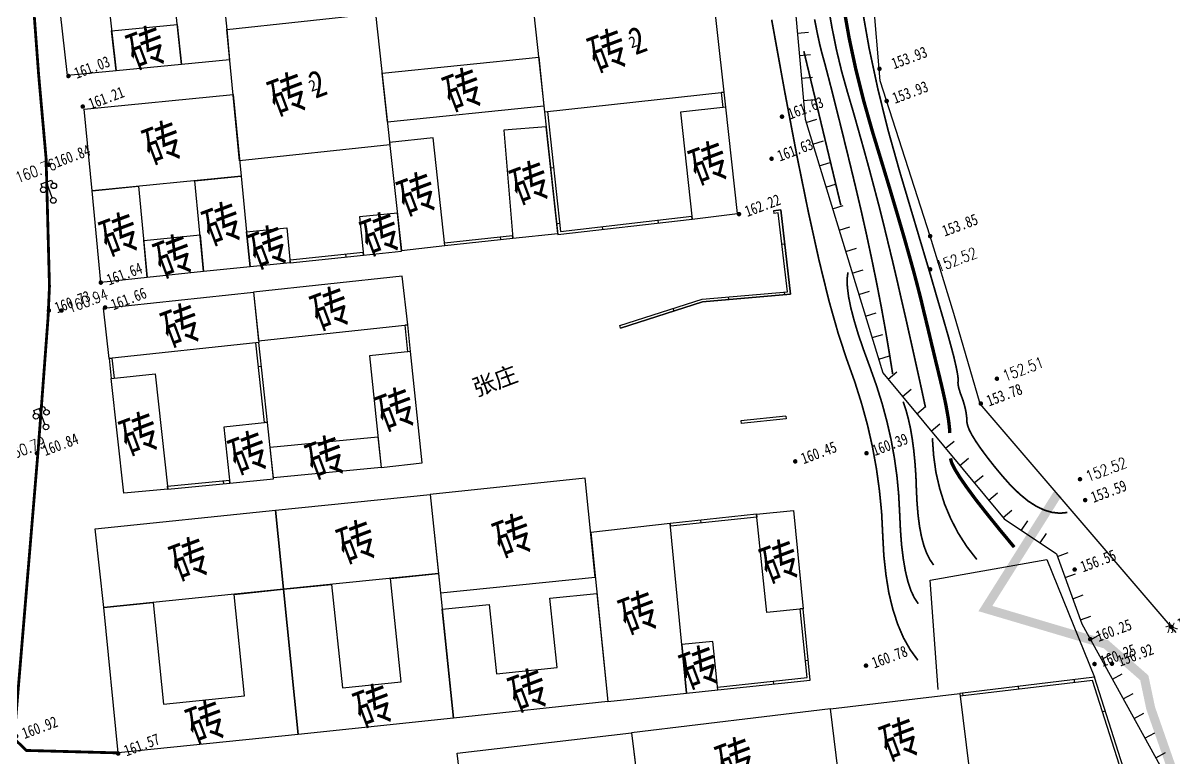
# Model space of a CAD drawing. Header units: millimetres. Extents: x -1471591 to 944464, y -468930 to 547002.
# Drawn here: x 281621 to 384015, y 14283 to 79649 of the extents above; entities that cross this region are included whole.
import ezdxf
from ezdxf.enums import TextEntityAlignment as Align

# ---------------------------------------------------------------- set-up
doc = ezdxf.new("R2010")
doc.units = ezdxf.units.MM
doc.header["$LTSCALE"] = 10
for name, color, linetype in [('00-wcf水库清淤线', 5, 'Continuous'), ('DGX', 252, 'Continuous'), ('DLDW', 8, 'Continuous'), ('DLSS', 252, 'Continuous'), ('DMTZ', 252, 'Continuous'), ('GCD', 252, 'Continuous'), ('JMD', 252, 'Continuous'), ('ZBTZ', 252, 'Continuous')]:
    doc.layers.add(name, color=color, linetype=linetype)
doc.styles.get("Standard").update_dxf_attribs({"font": 'simplex.shx', "width": 0.8, "bigfont": 'hztxt.shx'})
doc.styles.add('宋体', font='', dxfattribs={"height": 1.25, "bigfont": 'hztxt.shx'})
doc.styles.add('正等线体', font='simhei.ttf', dxfattribs={"height": 1.25})
doc.styles.add('细等线体', font='', dxfattribs={"width": 0.8, "height": 1.25})
doc.styles.get('宋体').set_extended_font_data('SimSun')
doc.styles.get('细等线体').set_extended_font_data('FZXiDengXian-Z06S')
doc.linetypes.add('447', pattern='A,8,-1,[148,AAA.SHX,S=1,R=0,X=0,Y=0],-1', length=10)

# ---------------------------------------------------------------- blocks, each defined once
blk = doc.blocks.new('gc097')
for p, q in [((-1, 2.9), (-1, 3.5)), ((-1, 3.5), (1, 3.5)), ((0, 0.5), (0, 3.5)), ((1, 3.5), (1, 2.9))]:
    blk.add_line(p, q)
for centre in [(-1, 2.4), (1, 2.4), (0, 0)]:
    blk.add_circle(centre, 0.5)
blk = doc.blocks.new('GC200')
at = {"layer": 'GCD', "const_width": 0.2, "flags": 128}
blk.add_lwpolyline([(-0.1, 0, 1), (0.1, 0, 1)], format="xyb", close=True, dxfattribs=at)
blk = doc.blocks.new('地形')
at = {"color": 0, "linetype": 'Continuous'}
for p, q in [((-64.82, 80.05, 152.25), (-68.75, 65.8, 152.25)), ((-61.3, 66.67, 152.25), (-57.76, 79.22, 152.25)), ((-61.97, 52.16, 152.25), (-61.3, 66.67, 152.25)), ((-68.75, 65.8, 152.25), (-70.17, 42.26, 152.25)), ((-62.41, 44.99, 152.25), (-61.97, 52.16, 152.25)), ((-63.02, 36.63, 152.25), (-62.41, 44.99, 152.25)), ((-70.17, 42.26, 152.25), (-64.61, 26.3, 152.25)), ((-53.82, 11.47, 152.25), (-63.02, 36.63, 152.25)), ((-64.61, 26.3, 152.25), (-61.34, 21.76, 152.25)), ((-61.34, 21.76, 152.25), (-61.41, 15.14, 152.25)), ((-61.41, 15.14, 152.25), (-59.32, 0.93, 152.25))]:
    blk.add_line(p, q, dxfattribs=at)
at = {"color": 0}
for p, q in [((-61.3, 66.67, 152.25), (-57.76, 79.22, 152.25)), ((-61.97, 52.16, 152.25), (-61.3, 66.67, 152.25)), ((-62.41, 44.99, 152.25), (-61.97, 52.16, 152.25)), ((-63.02, 36.63, 152.25), (-62.41, 44.99, 152.25)), ((-53.82, 11.47, 152.25), (-63.02, 36.63, 152.25))]:
    blk.add_line(p, q, dxfattribs=at)
at = {"layer": 'DGX', "color": 252, "linetype": 'Continuous', "flags": 128}
for points, const_width in [([(-59.15, 24.86), (-59.79, 25.03), (-60.41, 25.34), (-60.99, 25.77), (-61.54, 26.34), (-62.06, 27.03), (-62.54, 27.86), (-63, 28.81), (-63.42, 29.9), (-63.8, 30.99), (-64.11, 31.97), (-64.36, 32.84), (-64.55, 33.6), (-64.68, 34.25), (-64.75, 34.79), (-64.75, 35.22), (-64.7, 35.53), (-64.61, 35.79), (-64.54, 36.05), (-64.48, 36.32), (-64.43, 36.6), (-64.4, 36.87), (-64.37, 37.16), (-64.35, 37.44), (-64.35, 37.73), (-64.35, 38.01), (-64.34, 38.26), (-64.33, 38.48), (-64.31, 38.68), (-64.28, 38.84), (-64.25, 38.98), (-64.22, 39.09), (-64.17, 39.17), (-64.13, 39.27), (-64.08, 39.41), (-64.03, 39.61), (-63.98, 39.85), (-63.93, 40.15), (-63.87, 40.5), (-63.82, 40.9), (-63.76, 41.35), (-63.69, 42.03), (-63.59, 43.13), (-63.47, 44.65), (-63.33, 46.59), (-63.15, 48.95), (-62.96, 51.73), (-62.74, 54.93), (-62.49, 58.54), (-62.17, 62.33), (-61.74, 66.04), (-61.2, 69.69), (-60.54, 73.26)], 0.15), ([(-66.48, 35.14), (-66.36, 35.5), (-66.25, 35.92), (-66.14, 36.4), (-66.04, 36.94), (-65.93, 37.54), (-65.83, 38.19), (-65.73, 38.9), (-65.63, 39.68), (-65.53, 40.49), (-65.43, 41.34), (-65.32, 42.22), (-65.21, 43.13), (-65.09, 44.07), (-64.97, 45.05), (-64.85, 46.05), (-64.72, 47.09), (-64.59, 48.26), (-64.45, 49.65), (-64.31, 51.26), (-64.16, 53.09), (-64.01, 55.15), (-63.85, 57.43), (-63.69, 59.93), (-63.52, 62.66), (-63.29, 65.49), (-62.97, 68.33), (-62.55, 71.16), (-62.03, 73.98)], 0.3), ([(-64.84, 73.82), (-65.04, 72.63), (-65.19, 71.6), (-65.29, 70.71), (-65.37, 69.8), (-65.48, 68.72), (-65.61, 67.47), (-65.77, 66.04), (-65.95, 64.44), (-66.16, 62.66), (-66.39, 60.71), (-66.65, 58.58), (-66.93, 56.39), (-67.23, 54.22), (-67.55, 52.08), (-67.88, 49.97), (-68.23, 47.89), (-68.6, 45.84), (-68.99, 43.82), (-69.39, 41.83)], 0.15), ([(-63.26, 74.67), (-63.65, 72.59), (-63.97, 70.58), (-64.21, 68.63), (-64.37, 66.75), (-64.5, 64.92), (-64.65, 63.12), (-64.8, 61.34), (-64.96, 59.58), (-65.13, 57.86), (-65.3, 56.16), (-65.49, 54.49), (-65.69, 52.84), (-65.89, 51.18), (-66.11, 49.46), (-66.35, 47.69), (-66.59, 45.87), (-66.85, 43.99), (-67.12, 42.06), (-67.4, 40.07), (-67.7, 38.03)], 0.15), ([(-68.43, 75.12), (-69.58, 68.75), (-70.56, 63.05), (-71.36, 58), (-71.98, 53.62), (-72.42, 49.89), (-72.67, 46.83), (-72.76, 44.43), (-72.79, 42.37), (-72.9, 40.34), (-73.08, 38.34), (-73.35, 36.37), (-73.7, 34.43), (-74.13, 32.52), (-74.63, 30.64), (-75.22, 28.79), (-75.78, 27.01), (-76.21, 25.32), (-76.53, 23.73), (-76.71, 22.23), (-76.77, 20.83), (-76.71, 19.53), (-76.52, 18.32), (-76.21, 17.21)], 0.15), ([(-69.95, 51.7), (-70.22, 51.19), (-70.45, 50.51), (-70.65, 49.67), (-70.81, 48.68), (-70.93, 47.52), (-71.02, 46.2), (-71.06, 44.72), (-71.07, 43.09), (-71.1, 41.38), (-71.19, 39.7), (-71.35, 38.05), (-71.57, 36.41), (-71.86, 34.81), (-72.21, 33.23), (-72.63, 31.67), (-73.11, 30.14), (-73.58, 28.68), (-73.97, 27.35), (-74.26, 26.14), (-74.47, 25.05), (-74.59, 24.08), (-74.62, 23.24), (-74.56, 22.51), (-74.42, 21.91)], 0.15), ([(-69.38, 39.21), (-69.4, 38.46), (-69.48, 37.64), (-69.6, 36.76), (-69.78, 35.83), (-70.01, 34.83), (-70.29, 33.78), (-70.62, 32.66), (-71.01, 31.49), (-71.38, 30.33), (-71.68, 29.26), (-71.91, 28.27), (-72.06, 27.37), (-72.14, 26.56), (-72.14, 25.83), (-72.07, 25.2), (-71.93, 24.65)], 0.15), ([(-68.08, 35.26), (-68.52, 33.77), (-68.85, 32.3), (-69.04, 30.84), (-69.12, 29.4), (-69.06, 27.97), (-68.89, 26.55), (-68.59, 25.15), (-68.16, 23.77)], 0.15), ([(-64.66, 23.63), (-65.34, 25.59), (-65.91, 27.31), (-66.39, 28.82), (-66.75, 30.1), (-67.02, 31.16), (-67.18, 32), (-67.24, 32.62), (-67.2, 33.01)], 0.3)]:
    blk.add_lwpolyline(points, dxfattribs=dict(at, const_width=const_width))
at = {"layer": 'DGX', "color": 8, "linetype": 'Continuous', "const_width": 0.15, "elevation": 310.25, "flags": 128}
blk.add_lwpolyline([(-66.73, 71.5), (-68.45, 57.51)], dxfattribs=at)
at = {"layer": 'DLSS', "linetype": 'Continuous', "lineweight": 25, "const_width": 0.25, "elevation": 152.25, "flags": 128}
blk.add_lwpolyline([(-145.72, 34.42), (-153.3, 37.49), (-153.96, 38.86), (-142.95, 62.17), (-138.03, 72.82), (-136.92, 75.42), (-133.21, 86.19), (-131.21, 93.44), (-125.34, 113.55), (-120.75, 128.54), (-116.31, 143.56), (-110.78, 163.79), (-102.43, 193.98), (-96.17, 216.41), (-91.37, 233.45), (-85.77, 253.62), (-82.5, 265.41), (-76.97, 285.96), (-71.9, 303.88)], dxfattribs=at)
at = {"layer": 'DLSS', "linetype": 'Continuous', "const_width": 0.125, "elevation": 152.25}
blk.add_lwpolyline([(-145.72, 34.42), (-153.3, 37.49), (-153.96, 38.86), (-142.95, 62.17), (-138.03, 72.82), (-136.92, 75.42), (-133.21, 86.19), (-131.21, 93.44), (-125.34, 113.55), (-120.75, 128.54), (-116.31, 143.56), (-110.78, 163.79), (-102.43, 193.98), (-96.17, 216.41), (-91.37, 233.45), (-85.77, 253.62), (-82.5, 265.41), (-76.97, 285.96), (-71.9, 303.88)], dxfattribs=at)
at = {"layer": 'DMTZ', "linetype": 'Continuous', "elevation": 152.25, "flags": 128}
for points in [[(-66.71, 73.2), (-65.74, 72.94)], [(-67.24, 71.27), (-66.27, 71.01)], [(-67.77, 69.34), (-66.81, 69.08)], [(-68.3, 67.42), (-67.34, 67.15)], [(-68.76, 65.48), (-67.77, 65.42)], [(-68.89, 63.48), (-67.89, 63.42)], [(-69.01, 61.48), (-68.01, 61.42)], [(-69.13, 59.49), (-68.13, 59.43)], [(-69.25, 57.49), (-68.25, 57.43)], [(-69.37, 55.5), (-68.37, 55.43)], [(-69.49, 53.5), (-68.49, 53.44)], [(-69.61, 51.5), (-68.61, 51.44)], [(-69.73, 49.51), (-68.73, 49.45)], [(-69.85, 47.51), (-68.85, 47.45)], [(-69.97, 45.51), (-68.98, 45.45)], [(-70.09, 43.52), (-69.1, 43.46)], [(-69.93, 41.56), (-68.98, 41.89)], [(-69.27, 39.67), (-68.32, 40)], [(-68.61, 37.78), (-67.66, 38.11)], [(-67.95, 35.89), (-67.01, 36.22)], [(-67.29, 34.01), (-66.35, 34.34)], [(-66.64, 32.12), (-65.69, 32.45)], [(-65.98, 30.23), (-65.03, 30.56)], [(-65.32, 28.34), (-64.37, 28.67)], [(-64.66, 26.45), (-63.72, 26.78)], [(-63.53, 24.81), (-62.72, 25.39)], [(-62.37, 23.18), (-61.55, 23.77)], [(-61.34, 21.51), (-60.34, 21.5)], [(-61.37, 19.51), (-60.37, 19.5)], [(-61.39, 17.51), (-60.39, 17.5)], [(-61.41, 15.51), (-60.41, 15.5)], [(-61.18, 13.53), (-60.19, 13.68)], [(-60.89, 11.55), (-59.9, 11.7)], [(-60.59, 9.57), (-59.6, 9.72)], [(-60.3, 7.6), (-59.31, 7.74)], [(-60.01, 5.62), (-59.02, 5.76)], [(-59.72, 3.64), (-58.73, 3.78)], [(-59.43, 1.66), (-58.44, 1.81)]]:
    blk.add_lwpolyline(points, dxfattribs=at)
at = {"layer": 'JMD', "linetype": 'Continuous'}
for p, q in [((-90.22, 74.53, 152.25), (-89.98, 74.47, 152.25)), ((-116.11, 69.89, 152.25), (-116.05, 70.13, 152.25)), ((-91.46, 69.69, 152.25), (-91.21, 69.63, 152.25)), ((-91.46, 69.69, 152.25), (-91.21, 69.63, 152.25)), ((-74.65, 70.56, 152.25), (-74.89, 70.63, 152.25)), ((-111.27, 68.64, 152.25), (-111.21, 68.88, 152.25)), ((-111.27, 68.64, 152.25), (-111.21, 68.88, 152.25)), ((-74.98, 69.27, 152.25), (-75.22, 69.33, 152.25)), ((-109.77, 68.25, 152.25), (-109.71, 68.49, 152.25)), ((-134.2, 67.57, 152.25), (-133.96, 67.51, 152.25)), ((-102.71, 66.5, 152.25), (-102.64, 66.74, 152.25)), ((-134.64, 65.82, 152.25), (-134.4, 65.76, 152.25)), ((-97.86, 65.26, 152.25), (-97.8, 65.51, 152.25)), ((-97.86, 65.26, 152.25), (-97.8, 65.51, 152.25)), ((-96.82, 65, 152.25), (-96.75, 65.24, 152.25)), ((-92.69, 64.84, 152.25), (-92.45, 64.78, 152.25)), ((-92.69, 64.84, 152.25), (-92.45, 64.78, 152.25)), ((-121.22, 64.22, 152.25), (-121.47, 64.28, 152.25)), ((-89.04, 62.92, 152.25), (-88.98, 63.17, 152.25)), ((-89.04, 62.92, 152.25), (-88.98, 63.17, 152.25)), ((-121.76, 62.15, 152.25), (-122, 62.21, 152.25)), ((-121.76, 62.15, 152.25), (-122, 62.21, 152.25)), ((-84.18, 61.72, 152.25), (-84.12, 61.97, 152.25)), ((-84.18, 61.72, 152.25), (-84.12, 61.97, 152.25)), ((-108.25, 61.06, 152.25), (-108.49, 61.12, 152.25)), ((-81.27, 61, 152.25), (-81.21, 61.24, 152.25)), ((-108.85, 58.75, 152.25), (-109.09, 58.81, 152.25)), ((-74.24, 59.16, 152.25), (-74.3, 58.92, 152.25)), ((-123, 57.31, 152.25), (-123.24, 57.37, 152.25)), ((-74.34, 56.03, 152.25), (-74.59, 56.09, 152.25)), ((-74.34, 56.03, 152.25), (-74.59, 56.09, 152.25)), ((-133.38, 54.86, 152.25), (-133.31, 55.1, 152.25)), ((-90.64, 54.15, 152.25), (-90.62, 54.4, 152.25)), ((-128.55, 53.56, 152.25), (-128.48, 53.81, 152.25)), ((-128.02, 53.42, 152.25), (-127.96, 53.67, 152.25)), ((-85.64, 53.9, 152.25), (-85.63, 54.15, 152.25)), ((-85.64, 53.9, 152.25), (-85.63, 54.15, 152.25)), ((-80.73, 53.14, 152.25), (-80.66, 53.38, 152.25)), ((-80.73, 53.14, 152.25), (-80.66, 53.38, 152.25)), ((-75.91, 51.81, 152.25), (-75.85, 52.05, 152.25)), ((-75.91, 51.81, 152.25), (-75.85, 52.05, 152.25)), ((-83.5, 42.69, 152.25), (-83.56, 42.45, 152.25)), ((-79.59, 41.67, 152.25), (-79.65, 41.43, 152.25)), ((-92.59, 36.34, 152.25), (-92.65, 36.1, 152.25)), ((-89.95, 35.65, 152.25), (-90.01, 35.41, 152.25)), ((-89.95, 35.65, 152.25), (-90.01, 35.41, 152.25)), ((-85.11, 34.4, 152.25), (-85.17, 34.15, 152.25)), ((-84.16, 25.08, 152.25), (-84.41, 25.15, 152.25)), ((-93.8, 20.97, 152.25), (-93.74, 21.21, 152.25)), ((-85.35, 20.6, 152.25), (-85.59, 20.66, 152.25)), ((-85.35, 20.6, 152.25), (-85.59, 20.66, 152.25)), ((-88.96, 19.73, 152.25), (-88.9, 19.97, 152.25)), ((-88.96, 19.73, 152.25), (-88.9, 19.97, 152.25)), ((-73.75, 13.14, 152.25), (-73.81, 12.9, 152.25)), ((-73.53, 13.09, 152.25), (-73.59, 12.84, 152.25)), ((-73.53, 13.09, 152.25), (-73.59, 12.84, 152.25)), ((-68.67, 11.9, 152.25), (-68.73, 11.66, 152.25)), ((-68.67, 11.9, 152.25), (-68.73, 11.66, 152.25)), ((-63.81, 10.72, 152.25), (-63.87, 10.48, 152.25)), ((-63.81, 10.72, 152.25), (-63.87, 10.48, 152.25)), ((-62.17, 7.14, 152.25), (-62.42, 7.15, 152.25)), ((-62.17, 7.14, 152.25), (-62.42, 7.15, 152.25))]:
    blk.add_line(p, q, dxfattribs=at)
at = {"layer": 'JMD', "linetype": 'Continuous', "flags": 128}
for points, elevation in [([(-125.61, 105.29), (-121.39, 104.23), (-124.65, 91.31), (-128.85, 92.43)], 152.25), ([(-115.64, 102.84), (-111.42, 101.78), (-114.14, 91.31), (-114.84, 88.69), (-119, 89.8)], 152.25), ([(-123.78, 94.78), (-118.11, 93.27), (-119, 89.8), (-124.65, 91.31)], 152.25), ([(-117.16, 79.95), (-114.14, 91.31), (-101.25, 88), (-104.14, 76.61)], 152.25), ([(-128.51, 89.12), (-115.63, 85.69), (-117.51, 78.63), (-130.39, 82.07)], 152.25), ([(-74.65, 70.56), (-72.1, 80.69), (-87.64, 84.66), (-90.22, 74.53)], 313.9), ([(-130.39, 82.07), (-126.38, 81), (-128.49, 73.11), (-132.51, 74.15)], 152.25), ([(-89.01, 79.27), (-90.1, 75.01), (-103.64, 78.58), (-102.56, 82.83)], 152.25), ([(-123.61, 71.85), (-121.52, 79.7), (-117.51, 78.63), (-118.79, 73.84), (-119.59, 70.81)], 152.25), ([(-106.46, 67.45), (-102.71, 66.5), (-100.32, 75.85), (-104.09, 76.81)], 152.25), ([(-127.64, 76.3), (-122.76, 75.04), (-123.61, 71.85), (-128.49, 73.11)], 152.25), ([(-116.11, 69.89), (-119.59, 70.81), (-118.79, 73.84), (-115.31, 72.91)], 313.8), ([(-96.82, 65), (-92.91, 64), (-90.55, 73.24), (-94.2, 74.27)], 314.46), ([(-134.2, 67.57), (-133.09, 71.93), (-120.11, 68.58), (-121.22, 64.22)], 152.25), ([(-109.77, 68.25), (-106.48, 67.39), (-105.65, 70.68), (-108.91, 71.54)], 313.93), ([(-81.27, 61), (-77.32, 60.04), (-74.98, 69.27), (-78.92, 70.26)], 314.86), ([(-108.25, 61.06), (-107.22, 65.3), (-120.11, 68.58), (-121.19, 64.36)], 313.52), ([(-133.38, 54.86), (-137.17, 55.88), (-134.64, 65.82), (-130.83, 64.85)], 313.95), ([(-114.92, 50), (-111.35, 49.11), (-108.85, 58.75), (-112.4, 59.67)], 313.88), ([(-128.02, 53.42), (-124.25, 52.42), (-123, 57.31), (-126.78, 58.28)], 152.25), ([(-114.23, 52.66), (-114.92, 50), (-124.23, 52.5), (-123.55, 55.16)], 152.25), ([(-142.39, 46.97), (-140.66, 53.82), (-125.07, 49.73), (-126.86, 42.9)], 317.55), ([(-126.86, 42.9), (-125.07, 49.73), (-111.67, 46.22), (-113.45, 39.38)], 317.55), ([(-142.39, 46.97), (-138.13, 45.85), (-140.43, 37.07), (-133.42, 35.23), (-131.12, 44.01), (-126.86, 42.9), (-130.15, 30.34), (-145.72, 34.42)], 317.55), ([(-111.67, 46.22), (-113.89, 37.7), (-100.51, 34.18), (-98.25, 42.75)], 317.55), ([(-126.86, 42.9), (-122.7, 41.81), (-125.01, 32.84), (-119.92, 31.53), (-117.61, 40.47), (-113.45, 39.38), (-116.71, 26.88), (-130.15, 30.34)], 317.55), ([(-103.34, 23.43), (-96.52, 21.67), (-92.59, 36.34), (-99.49, 38.06)], 314.6), ([(-114.25, 36.3), (-110.19, 35.23), (-111.74, 29.21), (-106.48, 27.86), (-104.94, 33.85), (-100.88, 32.78), (-103.34, 23.43), (-116.71, 26.88)], 152.25), ([(-81.92, 33.57), (-84.16, 25.08), (-87.31, 25.9), (-85.11, 34.4)], 312.83), ([(-96.52, 21.67), (-93.8, 20.97), (-92.72, 25.18), (-95.39, 25.87)], 314.6), ([(-119.15, 17), (-117.49, 23.82), (-102.32, 20.1), (-103.97, 13.27)], 313.06), ([(-86.61, 9.24), (-85.01, 15.88), (-102.32, 20.1), (-103.93, 13.46)], 152.25), ([(-75.34, 6.53), (-86.61, 9.24), (-85.01, 15.88), (-73.75, 13.14)], 315.71)]:
    blk.add_lwpolyline(points, close=True, dxfattribs=dict(at, elevation=elevation))
for points, elevation in [([(-90.22, 74.53), (-92.93, 63.89), (-81.27, 61)], 152.25), ([(-89.98, 74.47), (-92.63, 64.07), (-81.21, 61.24)], 152.25), ([(-116.11, 69.89), (-109.77, 68.25)], 313.8), ([(-116.05, 70.13), (-109.71, 68.49)], 313.8), ([(-75.22, 69.33), (-74.89, 70.63)], 314.86), ([(-74.98, 69.27), (-74.65, 70.56)], 314.86), ([(-134.2, 67.57), (-134.64, 65.82)], 152.25), ([(-133.96, 67.51), (-134.4, 65.76)], 152.25), ([(-102.64, 66.74), (-96.75, 65.24)], 152.25), ([(-102.71, 66.5), (-96.82, 65)], 152.25), ([(-123.24, 57.37), (-121.47, 64.28)], 152.25), ([(-123, 57.31), (-121.22, 64.22)], 152.25), ([(-109.09, 58.81), (-108.49, 61.12)], 152.25), ([(-108.85, 58.75), (-108.25, 61.06)], 152.25), ([(-74.24, 59.16), (-73.6, 59.02), (-75.42, 51.67), (-82.98, 53.77), (-90.64, 54.15)], 312.78), ([(-90.64, 54.15), (-82.98, 53.77), (-75.42, 51.67), (-73.6, 59.02), (-74.24, 59.16)], 312.78), ([(-90.62, 54.4), (-82.94, 54.01), (-75.6, 51.98), (-73.91, 58.83), (-74.3, 58.92)], 312.78), ([(-133.38, 54.86), (-128.02, 53.42)], 313.95), ([(-133.31, 55.1), (-127.96, 53.67)], 313.95), ([(-79.65, 41.43), (-83.56, 42.45)], 312.53), ([(-79.59, 41.67), (-83.5, 42.69)], 312.53), ([(-85.17, 34.15), (-92.65, 36.1)], 312.83), ([(-85.11, 34.4), (-92.59, 36.34)], 312.83), ([(-93.8, 20.97), (-85.8, 18.92), (-84.16, 25.08)], 313.32), ([(-93.74, 21.21), (-85.97, 19.23), (-84.41, 25.15)], 313.32), ([(-63.41, -12.83), (-62.28, 10.09), (-73.81, 12.9)], 152.25), ([(-63.16, -12.84), (-62.02, 10.28), (-73.75, 13.14)], 152.25)]:
    blk.add_lwpolyline(points, dxfattribs=dict(at, elevation=elevation))
at = {"layer": 'JMD', "linetype": '447', "elevation": 312.98, "flags": 128}
blk.add_lwpolyline([(-75.44, 14.15), (-72.7, 23.51), (-62.31, 21.59), (-62.02, 10.28)], dxfattribs=at)
at = {"layer": 'DLDW', "linetype": 'Continuous', "xscale": 0.5, "yscale": 0.5, "zscale": 0.5}
for p in [(-133.92, 82.47, 152.25), (-141.59, 63.83, 152.25)]:
    blk.add_blockref('gc097', p, dxfattribs=at)
at = {"layer": 'GCD', "linetype": 'Continuous'}
ref = blk.add_blockref('GC200', (-128.78, 92.36, 313.28), dxfattribs=at)
ref.add_attrib('height', '161.03', dxfattribs={"linetype": 'Continuous', "height": 1, "style": '宋体', "width": 0.8}).set_placement((-128.18, 92.36, 313.28), align=Align.MIDDLE_LEFT)
ref = blk.add_blockref('GC200', (-128.54, 89.37, 313.46), dxfattribs=at)
ref.add_attrib('height', '161.21', dxfattribs={"linetype": 'Continuous', "height": 1, "style": '宋体', "width": 0.8}).set_placement((-127.94, 89.37, 313.46), align=Align.MIDDLE_LEFT)
ref = blk.add_blockref('GC200', (-133.18, 85.58, 313.09), dxfattribs=at)
ref.add_attrib('height', '160.84', dxfattribs={"linetype": 'Continuous', "height": 1, "style": '宋体', "width": 0.8}).set_placement((-132.58, 85.58, 313.09), align=Align.MIDDLE_LEFT)
at = {"layer": 'GCD'}
ref = blk.add_blockref('GC200', (-136.95, 85.49, 313.01), dxfattribs=at)
ref.add_attrib('height', '160.76', dxfattribs={"height": 1, "width": 0.8}).set_placement((-136.35, 85.49, 313.01), align=Align.MIDDLE_LEFT)
at = {"layer": 'GCD', "linetype": 'Continuous'}
ref = blk.add_blockref('GC200', (-137.72, 73.43, 312.98), dxfattribs=at)
ref.add_attrib('height', '160.73', dxfattribs={"linetype": 'Continuous', "height": 1, "style": '宋体', "width": 0.8}).set_placement((-137.12, 73.43, 312.98), align=Align.MIDDLE_LEFT)
ref = blk.add_blockref('GC200', (-132.52, 74.14, 313.89), dxfattribs=at)
ref.add_attrib('height', '161.64', dxfattribs={"linetype": 'Continuous', "height": 1, "style": '宋体', "width": 0.8}).set_placement((-131.92, 74.14, 313.89), align=Align.MIDDLE_LEFT)
at = {"layer": 'GCD'}
ref = blk.add_blockref('GC200', (-136.67, 73.04, 313.19), dxfattribs=at)
ref.add_attrib('height', '160.94', dxfattribs={"height": 1, "width": 0.8}).set_placement((-136.07, 73.04, 313.19), align=Align.MIDDLE_LEFT)
at = {"layer": 'GCD', "linetype": 'Continuous'}
ref = blk.add_blockref('GC200', (-132.94, 71.94, 313.91), dxfattribs=at)
ref.add_attrib('height', '161.66', dxfattribs={"linetype": 'Continuous', "height": 1, "style": '宋体', "width": 0.8}).set_placement((-132.34, 71.94, 313.91), align=Align.MIDDLE_LEFT)
ref = blk.add_blockref('GC200', (-60.98, 67.68, 306.18), dxfattribs=at)
ref.add_attrib('height', '153.93', dxfattribs={"linetype": 'Continuous', "height": 1, "style": '宋体', "width": 0.8}).set_placement((-59.78, 67.68, 306.18), align=Align.MIDDLE_LEFT)
ref = blk.add_blockref('GC200', (-70.59, 66.73, 313.88), dxfattribs=at)
ref.add_attrib('height', '161.63', dxfattribs={"linetype": 'Continuous', "height": 1, "style": '宋体', "width": 0.8}).set_placement((-69.99, 66.73, 313.88), align=Align.MIDDLE_LEFT)
ref = blk.add_blockref('GC200', (-61.38, 64.77, 306.18), dxfattribs=at)
ref.add_attrib('height', '153.93', dxfattribs={"linetype": 'Continuous', "height": 1, "style": '宋体', "width": 0.8}).set_placement((-60.78, 64.77, 306.18), align=Align.MIDDLE_LEFT)
ref = blk.add_blockref('GC200', (-72.77, 63.55, 313.88), dxfattribs=at)
ref.add_attrib('height', '161.63', dxfattribs={"linetype": 'Continuous', "height": 1, "style": '宋体', "width": 0.8}).set_placement((-72.17, 63.55, 313.88), align=Align.MIDDLE_LEFT)
at = {"layer": 'GCD'}
ref = blk.add_blockref('GC200', (-146.48, 62.66, 313.04), dxfattribs=at)
ref.add_attrib('height', '160.79', dxfattribs={"height": 1, "width": 0.8}).set_placement((-145.88, 62.66, 313.04), align=Align.MIDDLE_LEFT)
at = {"layer": 'GCD', "linetype": 'Continuous'}
ref = blk.add_blockref('GC200', (-143.16, 61.92, 313.09), dxfattribs=at)
ref.add_attrib('height', '160.84', dxfattribs={"linetype": 'Continuous', "height": 1, "style": '宋体', "width": 0.8}).set_placement((-142.56, 61.92, 313.09), align=Align.MIDDLE_LEFT)
ref = blk.add_blockref('GC200', (-77.21, 59.95, 314.47), dxfattribs=at)
ref.add_attrib('height', '162.22', dxfattribs={"linetype": 'Continuous', "height": 1, "style": '宋体', "width": 0.8}).set_placement((-76.61, 59.95, 314.47), align=Align.MIDDLE_LEFT)
ref = blk.add_blockref('GC200', (-61.97, 52.16, 306.1), dxfattribs=at)
ref.add_attrib('height', '153.85', dxfattribs={"linetype": 'Continuous', "height": 1, "style": '宋体', "width": 0.8}).set_placement((-60.77, 52.16, 306.1), align=Align.MIDDLE_LEFT)
at = {"layer": 'GCD'}
ref = blk.add_blockref('GC200', (-63, 49.39, 304.77), dxfattribs=at)
ref.add_attrib('height', '152.52', dxfattribs={"height": 1, "width": 0.8}).set_placement((-62.4, 49.39, 304.77), align=Align.MIDDLE_LEFT)
at = {"layer": 'GCD', "linetype": 'Continuous'}
ref = blk.add_blockref('GC200', (-153.71, 39, 313.17), dxfattribs=at)
ref.add_attrib('height', '160.92', dxfattribs={"linetype": 'Continuous', "height": 1, "style": '宋体', "width": 0.8}).set_placement((-153.11, 39, 313.17), align=Align.MIDDLE_LEFT)
ref = blk.add_blockref('GC200', (-80.23, 37.6, 312.7), dxfattribs=at)
ref.add_attrib('height', '160.45', dxfattribs={"linetype": 'Continuous', "height": 1, "style": '宋体', "width": 0.8}).set_placement((-79.63, 37.6, 312.7), align=Align.MIDDLE_LEFT)
at = {"layer": 'GCD'}
ref = blk.add_blockref('GC200', (-60.85, 38.2, 304.76), dxfattribs=at)
ref.add_attrib('height', '152.51', dxfattribs={"height": 1, "width": 0.8}).set_placement((-60.25, 38.2, 304.76), align=Align.MIDDLE_LEFT)
at = {"layer": 'GCD', "linetype": 'Continuous'}
ref = blk.add_blockref('GC200', (-62.97, 36.63, 306.03), dxfattribs=at)
ref.add_attrib('height', '153.78', dxfattribs={"linetype": 'Continuous', "height": 1, "style": '宋体', "width": 0.8}).set_placement((-62.37, 36.63, 306.03), align=Align.MIDDLE_LEFT)
ref = blk.add_blockref('GC200', (-74.04, 36.06, 312.64), dxfattribs=at)
ref.add_attrib('height', '160.39', dxfattribs={"linetype": 'Continuous', "height": 1, "style": '宋体', "width": 0.8}).set_placement((-73.44, 36.06, 312.64), align=Align.MIDDLE_LEFT)
ref = blk.add_blockref('GC200', (-145.75, 34.37, 313.82), dxfattribs=at)
ref.add_attrib('height', '161.57', dxfattribs={"linetype": 'Continuous', "height": 1, "style": '宋体', "width": 0.8}).set_placement((-145.15, 34.37, 313.82), align=Align.MIDDLE_LEFT)
at = {"layer": 'GCD'}
ref = blk.add_blockref('GC200', (-57.06, 27.24, 304.77), dxfattribs=at)
ref.add_attrib('height', '152.52', dxfattribs={"height": 1, "width": 0.8}).set_placement((-56.46, 27.24, 304.77), align=Align.MIDDLE_LEFT)
at = {"layer": 'GCD', "linetype": 'Continuous'}
ref = blk.add_blockref('GC200', (-57.28, 25.34, 305.84), dxfattribs=at)
ref.add_attrib('height', '153.59', dxfattribs={"linetype": 'Continuous', "height": 1, "style": '宋体', "width": 0.8}).set_placement((-56.68, 25.34, 305.84), align=Align.MIDDLE_LEFT)
ref = blk.add_blockref('GC200', (-60.32, 19.88, 308.8), dxfattribs=at)
ref.add_attrib('height', '156.55', dxfattribs={"linetype": 'Continuous', "height": 1, "style": '宋体', "width": 0.8}).set_placement((-59.72, 19.88, 308.8), align=Align.MIDDLE_LEFT)
ref = blk.add_blockref('GC200', (-80.7, 18.38, 313.03), dxfattribs=at)
ref.add_attrib('height', '160.78', dxfattribs={"linetype": 'Continuous', "height": 1, "style": '宋体', "width": 0.8}).set_placement((-80.1, 18.38, 313.03), align=Align.MIDDLE_LEFT)
ref = blk.add_blockref('GC200', (-61.19, 13.6, 312.5), dxfattribs=at)
ref.add_attrib('height', '160.25', dxfattribs={"linetype": 'Continuous', "height": 1, "style": '宋体', "width": 0.8}).set_placement((-60.59, 13.6, 312.5), align=Align.MIDDLE_LEFT)
ref = blk.add_blockref('GC200', (-54.04, 12.08, 305.95), dxfattribs=at)
ref.add_attrib('height', '153.70', dxfattribs={"linetype": 'Continuous', "height": 1, "style": '宋体', "width": 0.8}).set_placement((-53.44, 12.08, 305.95), align=Align.MIDDLE_LEFT)
ref = blk.add_blockref('GC200', (-61.61, 11.39, 312.5), dxfattribs=at)
ref.add_attrib('height', '160.25', dxfattribs={"linetype": 'Continuous', "height": 1, "style": '宋体', "width": 0.8}).set_placement((-61.01, 11.39, 312.5), align=Align.MIDDLE_LEFT)
ref = blk.add_blockref('GC200', (-60.15, 10.87, 309.17), dxfattribs=at)
ref.add_attrib('height', '156.92', dxfattribs={"linetype": 'Continuous', "height": 1, "style": '宋体', "width": 0.8}).set_placement((-59.55, 10.87, 309.17), align=Align.MIDDLE_LEFT)
at = {"layer": 'JMD', "linetype": 'Continuous', "style": '细等线体', "width": 0.8}
for p in [(-121.38, 92.29, 152.25), (-123.01, 83.88, 152.25), (-96.33, 78.92, 152.25), (-129.45, 77.58, 152.25), (-120.56, 75.25, 152.25), (-125.63, 74.07, 152.25), (-117.45, 71.86, 313.8), (-103.4, 71.65, 152.25), (-107.7, 69.46, 313.93), (-93.63, 69.08, 314.46), (-127.16, 68.08, 152.25), (-114.19, 64.82, 313.52), (-78.12, 65.14, 314.86), (-134, 60.35, 313.95), (-125.51, 55.36, 152.25), (-111.88, 54.38, 313.88), (-119.23, 52.58, 152.25), (-133.74, 48.36, 317.55), (-119.26, 44.56, 317.55), (-106.07, 40.21, 317.55), (-137.44, 34.27, 317.55), (-122.98, 30.4, 317.55), (-97.98, 29.89, 314.6), (-84.62, 29.75, 312.83), (-109.6, 26.85, 152.25), (-94.61, 23.42, 314.6), (-94.47, 14.67, 152.25), (-80.18, 11.2, 315.71)]:
    blk.add_text('砖', height=3, dxfattribs=at).set_placement(p, align=Align.MIDDLE)
for p in [(-109.42, 83.96, 152.25), (-81.4, 77.61, 313.9)]:
    blk.add_text('砖', height=3, dxfattribs=at).set_placement(p, align=Align.MIDDLE_RIGHT)
at = {"layer": 'JMD', "linetype": 'Continuous', "style": '正等线体', "width": 0.8}
for p in [(-108.92, 83.96, 152.25), (-80.9, 77.61, 313.9)]:
    blk.add_text('2', height=2.4, dxfattribs=at).set_placement(p, align=Align.MIDDLE_LEFT)
at = {"layer": 'JMD', "linetype": 'Continuous', "style": '宋体'}
for p in [(-109.05, 83.96, 152.25), (-81.03, 77.61, 152.25)]:
    blk.add_text('2', height=1, dxfattribs=at).set_placement(p, align=Align.MIDDLE_LEFT)
at = {"layer": 'JMD', "style": '宋体'}
blk.add_text('张庄', height=1.5, dxfattribs=at).set_placement((-102.75, 52.48, 152.25), align=Align.BOTTOM_CENTER)
at = {"layer": 'ZBTZ', "linetype": 'Continuous', "style": '宋体'}
blk.add_text('水', height=0.8, dxfattribs=at).set_placement((-54.07, 12.07, -155.15), align=Align.MIDDLE)

msp = doc.modelspace()

# ---------------------------------------------------------------- linework, layer by layer
at = {"layer": '00-wcf水库清淤线', "color": 1, "const_width": 800, "flags": 128}
msp.add_lwpolyline([(346662.9, -56822.9), (388265.6, -53871, 0.23955284), (397648.2, -47228), (397578.8, -36028.5), (395326, -20145.1), (392122, -11297), (386303, 6223.5), (381940.2, 18723.4), (381372.6, 21417.5), (377966.7, 24395.1), (367237.8, 27572), (373657.8, 37759.9)], format="xyb", dxfattribs=at)

# ---------------------------------------------------------------- block references
at = {"xscale": 1000, "yscale": 1000, "zscale": 1000, "rotation": 20.51376453450802}
msp.add_blockref('地形', (438640.4, 33561.1, -152250), dxfattribs=at)

doc.saveas('drawing.dxf')
